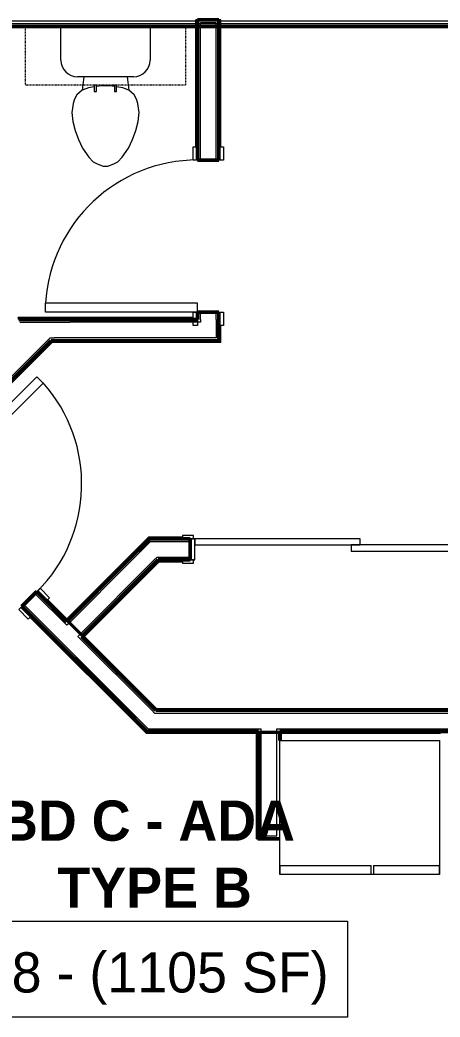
# Model space of a CAD drawing. Header units: inches. Extents: x -4218 to -1830, y 9756 to 12426.
# Drawn here: x -2334.6 to -2240.6, y 10189.8 to 10413 of the extents above; entities that cross this region are included whole.
import ezdxf

# ---------------------------------------------------------------- set-up
doc = ezdxf.new("R2010")
doc.units = ezdxf.units.IN
doc.header["$MEASUREMENT"] = 0
doc.linetypes.add('Dash', pattern=[0.25, 0.125, -0.125])
for name, color, linetype, lineweight in [('0-1', 7, 'Continuous', 5), ('0-2', 252, 'Continuous', 9), ('A-AREA-IDEN', 2, 'Continuous', 9), ('A-DOOR-1', 7, 'Continuous', 9), ('A-DOOR-2', 50, 'Continuous', 20), ('A-DOOR-FRAM-1', 50, 'Continuous', 20), ('A-WALL-1', 250, 'Continuous', 50), ('A-WALL-2', 10, 'Continuous', 13), ('A-WALL-3', 253, 'Continuous', 9), ('A-WALL-4', 254, 'Continuous', 9), ('A-WALL-5', 252, 'Continuous', 9), ('A-WALL-6', 7, 'Continuous', 9), ('I-WALL-1', 250, 'Continuous', 50), ('I-WALL-2', 254, 'Continuous', 9), ('I-WALL-3', 253, 'Continuous', 9), ('I-WALL-4', 252, 'Continuous', 9), ('I-WALL-5', 7, 'Continuous', 9), ('P-SANR-FIXT-1', 7, 'Continuous', 9), ('P-SANR-FIXT-2', 252, 'Continuous', 9), ('Q-CASE-3', 7, 'Continuous', 9), ('Q-CASE-6', 7, 'Dash', 9), ('Q-SPCQ-1', 7, 'Continuous', 9)]:
    doc.layers.add(name, color=color, linetype=linetype, lineweight=lineweight)
doc.styles.add('Century Gothic', font='ufonts.com_century-gothic.ttf', dxfattribs={"height": 9})
doc.styles.add('Century Gothic_B', font='GOTHICB.TTF', dxfattribs={"height": 9})

# ---------------------------------------------------------------- blocks, each defined once
blk = doc.blocks.new('Basic Wall _ INT - W4BØF - _5_8 GYP - 2X4 WOOD_BATT_ - 5_8 GYP_ - ___-2695166-BACKGROUND - 1ST FLOOR')
at = {"layer": 'A-WALL-3'}
for p, q in [((-2295.21, 10413.04), (-2295.27, 10413.04)), ((-2295.06, 10413.04), (-2295.21, 10413.04)), ((-2295.21, 10411.54), (-2295.21, 10413.04)), ((-2295, 10413.04), (-2295.06, 10413.04)), ((-2294.86, 10413.04), (-2294.88, 10413.04)), ((-2294.86, 10413.04), (-2294.86, 10411.54)), ((-2294.86, 10384.62), (-2294.86, 10381.62))]:
    blk.add_line(p, q, dxfattribs=at)
at = {"layer": 'A-WALL-5'}
for p, q in [((-2295.27, 10413.04), (-2295, 10413.04)), ((-2295.27, 10411.54), (-2295.27, 10413.04)), ((-2295.21, 10384.62), (-2295.21, 10411.54)), ((-2295, 10413.04), (-2294.98, 10413.04)), ((-2294.98, 10413.04), (-2294.98, 10411.54)), ((-2294.98, 10413.04), (-2294.9, 10413.04)), ((-2294.9, 10413.04), (-2294.86, 10413.04)), ((-2294.86, 10411.54), (-2294.86, 10384.62))]:
    blk.add_line(p, q, dxfattribs=at)
at = {"layer": 'A-WALL-6'}
for p, q in [((-2295.27, 10384.62), (-2295.27, 10411.54)), ((-2294.98, 10411.54), (-2294.98, 10384.62))]:
    blk.add_line(p, q, dxfattribs=at)
blk = doc.blocks.new('Basic Wall _ INT - W4BØF - _5_8 GYP - 2X4 WOOD_BATT_ - 5_8 GYP_ - ___-2695167-BACKGROUND - 1ST FLOOR')
at = {"layer": 'A-WALL-3'}
for p, q in [((-2290.08, 10413.04), (-2290.11, 10413.04)), ((-2290.11, 10413.04), (-2290.11, 10411.54)), ((-2289.91, 10413.04), (-2289.97, 10413.04)), ((-2289.76, 10413.04), (-2289.9, 10413.04)), ((-2289.69, 10413.04), (-2289.76, 10413.04)), ((-2289.76, 10411.54), (-2289.76, 10413.04)), ((-2290.11, 10384.62), (-2290.11, 10381.62)), ((-2290.11, 10341.24), (-2290.08, 10341.22)), ((-2289.97, 10341.1), (-2289.91, 10341.04)), ((-2289.9, 10341.04), (-2289.76, 10340.89)), ((-2289.76, 10340.89), (-2289.69, 10340.83))]:
    blk.add_line(p, q, dxfattribs=at)
at = {"layer": 'A-WALL-5'}
for p, q in [((-2290.11, 10413.04), (-2290.06, 10413.04)), ((-2290.11, 10411.54), (-2290.11, 10384.62)), ((-2290.06, 10413.04), (-2290.02, 10413.04)), ((-2290.02, 10413.04), (-2289.98, 10413.04)), ((-2289.98, 10411.54), (-2289.98, 10413.04)), ((-2289.98, 10413.04), (-2289.69, 10413.04)), ((-2289.76, 10384.62), (-2289.76, 10411.54)), ((-2289.69, 10411.54), (-2289.69, 10413.04)), ((-2290.11, 10344.62), (-2290.11, 10341.24)), ((-2289.76, 10340.89), (-2289.76, 10344.62))]:
    blk.add_line(p, q, dxfattribs=at)
at = {"layer": 'A-WALL-6'}
for p, q in [((-2289.98, 10384.62), (-2289.98, 10411.54)), ((-2289.69, 10384.62), (-2289.69, 10411.54)), ((-2289.98, 10341.12), (-2289.98, 10344.62)), ((-2289.69, 10340.83), (-2289.69, 10344.62))]:
    blk.add_line(p, q, dxfattribs=at)
at = {"layer": 'A-WALL-6', "flags": 128}
for points in [[(-2289.98, 10341.12), (-2289.98, 10341.12), (-2289.99, 10341.13), (-2290.01, 10341.14), (-2290.02, 10341.16), (-2290.04, 10341.18), (-2290.06, 10341.2)], [(-2289.69, 10340.83), (-2289.81, 10340.95), (-2289.9, 10341.04), (-2289.96, 10341.1), (-2289.98, 10341.12)]]:
    blk.add_lwpolyline(points, dxfattribs=at)
blk = doc.blocks.new('Basic Wall _ INT - W4BØF - _5_8 GYP - 2X4 WOOD_BATT_ - 5_8 GYP_ - ___-2695169-BACKGROUND - 1ST FLOOR')
at = {"layer": 'A-WALL-3'}
for p, q in [((-2306.35, 10253.4), (-2306.37, 10253.34)), ((-2306.29, 10253.54), (-2306.35, 10253.4)), ((-2306.26, 10253.61), (-2306.28, 10253.55)), ((-2306.2, 10253.75), (-2306.21, 10253.73)), ((-2281.68, 10253.4), (-2281.56, 10253.4)), ((-2281.56, 10253.4), (-2281.47, 10253.4)), ((-2281.47, 10253.4), (-2281.41, 10253.4)), ((-2276.51, 10253.75), (-2281.26, 10253.75)), ((-2281.25, 10253.4), (-2276.52, 10253.4)), ((-2276.37, 10253.4), (-2276.31, 10253.4)), ((-2276.31, 10253.4), (-2276.22, 10253.4)), ((-2276.22, 10253.4), (-2276.1, 10253.4))]:
    blk.add_line(p, q, dxfattribs=at)
at = {"layer": 'A-WALL-5'}
for p, q in [((-2306.35, 10253.4), (-2281.68, 10253.4)), ((-2281.26, 10253.75), (-2306.2, 10253.75)), ((-2281.68, 10253.34), (-2281.56, 10253.34)), ((-2281.56, 10253.34), (-2281.47, 10253.34)), ((-2281.47, 10253.34), (-2281.41, 10253.34)), ((-2281.26, 10253.62), (-2280.64, 10253.62)), ((-2281.25, 10253.34), (-2276.52, 10253.34)), ((-2280.62, 10253.62), (-2276.52, 10253.62)), ((-2240.51, 10253.75), (-2276.51, 10253.75)), ((-2276.37, 10253.34), (-2276.31, 10253.34)), ((-2276.31, 10253.34), (-2276.22, 10253.34)), ((-2276.22, 10253.34), (-2276.1, 10253.34)), ((-2276.1, 10253.4), (-2240.51, 10253.4))]:
    blk.add_line(p, q, dxfattribs=at)
at = {"layer": 'A-WALL-6'}
for p, q in [((-2306.37, 10253.34), (-2281.68, 10253.34)), ((-2306.25, 10253.62), (-2281.26, 10253.62)), ((-2276.52, 10253.62), (-2240.51, 10253.62)), ((-2276.1, 10253.34), (-2240.51, 10253.34))]:
    blk.add_line(p, q, dxfattribs=at)
at = {"layer": 'A-WALL-6', "flags": 128}
for points in [[(-2306.37, 10253.34), (-2306.32, 10253.46), (-2306.28, 10253.55), (-2306.26, 10253.6), (-2306.25, 10253.62)], [(-2306.25, 10253.62), (-2306.25, 10253.63), (-2306.25, 10253.64), (-2306.24, 10253.65), (-2306.24, 10253.67), (-2306.23, 10253.69), (-2306.22, 10253.71)]]:
    blk.add_lwpolyline(points, dxfattribs=at)
blk = doc.blocks.new('Basic Wall _ INT - W4BØF - _5_8 GYP - 2X4 WOOD_BATT_ - 5_8 GYP_ - ___-2695168-BACKGROUND - 1ST FLOOR')
at = {"layer": 'A-WALL-3'}
for p, q in [((-2304.22, 10258.52), (-2304.23, 10258.5)), ((-2304.15, 10258.7), (-2304.18, 10258.64)), ((-2304.09, 10258.85), (-2304.15, 10258.71)), ((-2304.06, 10258.91), (-2304.09, 10258.85))]:
    blk.add_line(p, q, dxfattribs=at)
at = {"layer": 'A-WALL-5'}
for p, q in [((-2138.37, 10258.5), (-2304.23, 10258.5)), ((-2304.09, 10258.85), (-2138.79, 10258.85))]:
    blk.add_line(p, q, dxfattribs=at)
at = {"layer": 'A-WALL-6'}
for p, q in [((-2138.37, 10258.62), (-2304.18, 10258.62)), ((-2304.06, 10258.91), (-2138.79, 10258.91))]:
    blk.add_line(p, q, dxfattribs=at)
at = {"layer": 'A-WALL-6', "flags": 128}
for points in [[(-2304.22, 10258.54), (-2304.21, 10258.56), (-2304.2, 10258.58), (-2304.19, 10258.6), (-2304.19, 10258.61), (-2304.18, 10258.62), (-2304.18, 10258.62)], [(-2304.18, 10258.62), (-2304.17, 10258.64), (-2304.15, 10258.7), (-2304.11, 10258.79), (-2304.06, 10258.91)]]:
    blk.add_lwpolyline(points, dxfattribs=at)
blk = doc.blocks.new('Toilet-Domestic-3D - Toilet-Domestic-3D-V47-BACKGROUND - 1ST FLOOR')
at = {"layer": 'P-SANR-FIXT-1'}
for p, q in [((-9.98, 11.75), (-9.98, 19.23)), ((9.98, 19.23), (9.98, 11.75)), ((6.25, 8.02), (-6.25, 8.02)), ((-4.86, 8.02), (-5.21, 5)), ((4.86, 8.02), (5.21, 5)), ((-5.21, 5), (-6.4, 4)), ((-3.84, 5.5), (-5.21, 5)), ((-2.5, 5.74), (-3.84, 5.5)), ((-1, 6), (-2.01, 5.82)), ((1, 6), (-1, 6)), ((2, 5.82), (1, 6)), ((3.84, 5.5), (2.49, 5.74)), ((5.21, 5), (3.84, 5.5)), ((6.4, 4), (5.21, 5)), ((-6.97, 3), (-7.24, 2)), ((-6.4, 4), (-6.97, 3)), ((6.97, 3), (6.4, 4)), ((7.24, 2), (6.97, 3)), ((-7.41, 1), (-7.5, 0)), ((-7.24, 2), (-7.41, 1)), ((7.41, 1), (7.24, 2)), ((7.5, 0), (7.41, 1)), ((-7.5, 0), (-7.33, -1.99)), ((-7.33, -1.99), (-6.79, -4)), ((6.79, -4), (7.33, -1.99)), ((7.33, -1.99), (7.5, 0)), ((-6.79, -4), (-6.06, -6)), ((6.06, -6), (6.79, -4)), ((-6.06, -6), (-5.13, -8)), ((5.13, -8), (6.06, -6)), ((-5.13, -8), (-3.74, -10)), ((3.74, -10), (5.13, -8)), ((-3.74, -10), (-2.74, -11)), ((-2.74, -11), (-1.87, -11.5)), ((1.87, -11.5), (2.74, -11)), ((2.74, -11), (3.74, -10)), ((-1.87, -11.5), (-0.5, -12)), ((-0.5, -12), (0.5, -12)), ((0.5, -12), (1.87, -11.5))]:
    blk.add_line(p, q, dxfattribs=at)
for centre, start, end in [((-6.25, 11.75), 180, 270), ((6.25, 11.75), 270, 360)]:
    blk.add_arc(centre, 3.73, start, end, dxfattribs=at)
at = {"layer": 'P-SANR-FIXT-2'}
for p, q in [((-9.98, 19.48), (9.98, 19.48)), ((-9.98, 19.23), (-9.98, 19.48)), ((9.98, 19.48), (9.98, 19.23))]:
    blk.add_line(p, q, dxfattribs=at)
blk = doc.blocks.new('Basic Wall _ INT - W4BØF - _5_8 GYP - 2X4 WOOD_BATT_ - 5_8 GYP_ - ___-2695175-BACKGROUND - 1ST FLOOR')
at = {"layer": 'A-WALL-3'}
for p, q in [((-2303.67, 10292.15), (-2303.66, 10292.13)), ((-2303.61, 10292.01), (-2303.58, 10291.95)), ((-2303.58, 10291.94), (-2303.52, 10291.8)), ((-2303.52, 10291.8), (-2303.5, 10291.74)), ((-2296.52, 10292.15), (-2298.27, 10292.15))]:
    blk.add_line(p, q, dxfattribs=at)
at = {"layer": 'A-WALL-5'}
for p, q in [((-2298.27, 10292.15), (-2303.67, 10292.15)), ((-2303.52, 10291.8), (-2298.27, 10291.8))]:
    blk.add_line(p, q, dxfattribs=at)
at = {"layer": 'A-WALL-6'}
for p, q in [((-2303.61, 10292.02), (-2298.27, 10292.02)), ((-2303.5, 10291.74), (-2298.27, 10291.74))]:
    blk.add_line(p, q, dxfattribs=at)
at = {"layer": 'A-WALL-6', "flags": 128}
for points in [[(-2303.61, 10292.02), (-2303.62, 10292.03), (-2303.62, 10292.04), (-2303.62, 10292.05), (-2303.63, 10292.07), (-2303.64, 10292.09), (-2303.65, 10292.11)], [(-2303.5, 10291.74), (-2303.54, 10291.86), (-2303.58, 10291.95), (-2303.61, 10292), (-2303.61, 10292.02)]]:
    blk.add_lwpolyline(points, dxfattribs=at)
blk = doc.blocks.new('Basic Wall _ INT - W4BØF - _5_8 GYP - 2X4 WOOD_BATT_ - 5_8 GYP_ - ___-2695174-BACKGROUND - 1ST FLOOR')
at = {"layer": 'A-WALL-3'}
for p, q in [((-2305.81, 10297.31), (-2305.78, 10297.25)), ((-2305.78, 10297.25), (-2305.72, 10297.11)), ((-2305.72, 10297.1), (-2305.69, 10297.04)), ((-2305.64, 10296.92), (-2305.63, 10296.9))]:
    blk.add_line(p, q, dxfattribs=at)
at = {"layer": 'A-WALL-5'}
for p, q in [((-2305.78, 10297.25), (-2298.27, 10297.25)), ((-2298.27, 10296.9), (-2305.63, 10296.9))]:
    blk.add_line(p, q, dxfattribs=at)
at = {"layer": 'A-WALL-6'}
for p, q in [((-2305.81, 10297.31), (-2298.27, 10297.31)), ((-2298.27, 10297.02), (-2305.69, 10297.02))]:
    blk.add_line(p, q, dxfattribs=at)
at = {"layer": 'A-WALL-6', "flags": 128}
for points in [[(-2305.69, 10297.02), (-2305.69, 10297.04), (-2305.72, 10297.1), (-2305.76, 10297.19), (-2305.81, 10297.31)], [(-2305.65, 10296.94), (-2305.66, 10296.96), (-2305.67, 10296.98), (-2305.68, 10297), (-2305.68, 10297.01), (-2305.68, 10297.02), (-2305.69, 10297.02)]]:
    blk.add_lwpolyline(points, dxfattribs=at)
blk = doc.blocks.new('Basic Wall _ INT - W8BØF - _5_8 GYP - 2X8 WOOD_BATT_ - 5_8 GYP_ - ___-2704775-BACKGROUND - 1ST FLOOR')
at = {"layer": 'I-WALL-2'}
for p, q in [((-2357.29, 10311.55), (-2357.27, 10311.53)), ((-2357.14, 10311.41), (-2357.08, 10311.35)), ((-2357.04, 10311.3), (-2356.99, 10311.26))]:
    blk.add_line(p, q, dxfattribs=at)
at = {"layer": 'I-WALL-3'}
for p, q in [((-2327.58, 10341.22), (-2327.59, 10341.24)), ((-2327.51, 10341.04), (-2327.54, 10341.1)), ((-2327.45, 10340.89), (-2327.51, 10341.04)), ((-2327.42, 10340.83), (-2327.45, 10340.89)), ((-2357.2, 10311.46), (-2357.24, 10311.51)), ((-2356.99, 10311.26), (-2357.2, 10311.46)), ((-2356.83, 10311.51), (-2356.89, 10311.45)), ((-2356.74, 10311.6), (-2356.82, 10311.52))]:
    blk.add_line(p, q, dxfattribs=at)
at = {"layer": 'I-WALL-4'}
for p, q in [((-2357.29, 10311.55), (-2327.59, 10341.24)), ((-2327.45, 10340.89), (-2356.74, 10311.6)), ((-2357.25, 10311.52), (-2357.29, 10311.55)), ((-2357.24, 10311.51), (-2357.25, 10311.52)), ((-2356.78, 10311.47), (-2356.85, 10311.41)), ((-2356.7, 10311.55), (-2356.78, 10311.47))]:
    blk.add_line(p, q, dxfattribs=at)
at = {"layer": 'I-WALL-5'}
for p, q in [((-2357.2, 10311.46), (-2327.54, 10341.12)), ((-2327.42, 10340.83), (-2356.7, 10311.55)), ((-2327.59, 10341.24), (-2327.58, 10341.2))]:
    blk.add_line(p, q, dxfattribs=at)
at = {"layer": 'I-WALL-5', "flags": 128}
for points in [[(-2327.58, 10341.2), (-2327.57, 10341.18), (-2327.56, 10341.16), (-2327.55, 10341.14), (-2327.55, 10341.13), (-2327.54, 10341.12), (-2327.54, 10341.12)], [(-2327.54, 10341.12), (-2327.53, 10341.1), (-2327.51, 10341.04), (-2327.47, 10340.95), (-2327.42, 10340.83)]]:
    blk.add_lwpolyline(points, dxfattribs=at)
blk = doc.blocks.new('Basic Wall _ INT - W4BØF - _5_8 GYP - 2X4 WOOD_BATT_ - 5_8 GYP_ - ___-2695178-BACKGROUND - 1ST FLOOR')
at = {"layer": 'A-WALL-3'}
for p, q in [((-2335.04, 10346.41), (-2335.01, 10346.34)), ((-2335.01, 10346.34), (-2334.95, 10346.2)), ((-2334.95, 10346.19), (-2334.92, 10346.13)), ((-2334.87, 10346.02), (-2334.86, 10345.99))]:
    blk.add_line(p, q, dxfattribs=at)
at = {"layer": 'A-WALL-5'}
for p, q in [((-2295.86, 10346.34), (-2335.01, 10346.34)), ((-2334.86, 10345.99), (-2295.86, 10345.99))]:
    blk.add_line(p, q, dxfattribs=at)
at = {"layer": 'A-WALL-6'}
for p, q in [((-2295.86, 10346.41), (-2335.04, 10346.41)), ((-2295.86, 10346.12), (-2334.92, 10346.12)), ((-2334.86, 10345.99), (-2334.88, 10346.04))]:
    blk.add_line(p, q, dxfattribs=at)
at = {"layer": 'A-WALL-6', "flags": 128}
for points in [[(-2334.92, 10346.12), (-2334.92, 10346.14), (-2334.95, 10346.2), (-2334.99, 10346.29), (-2335.04, 10346.41)], [(-2334.88, 10346.04), (-2334.89, 10346.06), (-2334.9, 10346.08), (-2334.91, 10346.09), (-2334.91, 10346.11), (-2334.92, 10346.11), (-2334.92, 10346.12)]]:
    blk.add_lwpolyline(points, dxfattribs=at)
blk = doc.blocks.new('Basic Wall _ INT - W4BØF - _5_8 GYP - 2X4 WOOD_BATT_ - 5_8 GYP_ - ___-2695179-BACKGROUND - 1ST FLOOR')
at = {"layer": 'A-WALL-3'}
for p, q in [((-2327.59, 10341.24), (-2327.58, 10341.22)), ((-2327.54, 10341.1), (-2327.51, 10341.04)), ((-2327.51, 10341.04), (-2327.45, 10340.89)), ((-2327.45, 10340.89), (-2327.42, 10340.83)), ((-2290.08, 10341.22), (-2290.11, 10341.24)), ((-2289.91, 10341.04), (-2289.97, 10341.1)), ((-2289.76, 10340.89), (-2289.9, 10341.04)), ((-2289.69, 10340.83), (-2289.76, 10340.89))]:
    blk.add_line(p, q, dxfattribs=at)
at = {"layer": 'A-WALL-5'}
for p, q in [((-2327.59, 10341.24), (-2290.11, 10341.24)), ((-2289.76, 10340.89), (-2327.45, 10340.89))]:
    blk.add_line(p, q, dxfattribs=at)
at = {"layer": 'A-WALL-6'}
for p, q in [((-2327.58, 10341.2), (-2327.59, 10341.24)), ((-2327.54, 10341.12), (-2289.98, 10341.12)), ((-2289.69, 10340.83), (-2327.42, 10340.83))]:
    blk.add_line(p, q, dxfattribs=at)
at = {"layer": 'A-WALL-6', "flags": 128}
for points in [[(-2327.54, 10341.12), (-2327.54, 10341.12), (-2327.55, 10341.13), (-2327.55, 10341.14), (-2327.56, 10341.16), (-2327.57, 10341.18), (-2327.58, 10341.2)], [(-2327.42, 10340.83), (-2327.47, 10340.95), (-2327.51, 10341.04), (-2327.53, 10341.1), (-2327.54, 10341.12)], [(-2290.06, 10341.2), (-2290.04, 10341.18), (-2290.02, 10341.16), (-2290.01, 10341.14), (-2289.99, 10341.13), (-2289.98, 10341.12), (-2289.98, 10341.12)], [(-2289.98, 10341.12), (-2289.96, 10341.1), (-2289.9, 10341.04), (-2289.81, 10340.95), (-2289.69, 10340.83)]]:
    blk.add_lwpolyline(points, dxfattribs=at)
blk = doc.blocks.new('Basic Wall _ INT - W4BØF - _5_8 GYP - 2X4 WOOD_BATT_ - 5_8 GYP_ - ___-2695181-BACKGROUND - 1ST FLOOR')
at = {"layer": 'A-WALL-3'}
for p, q in [((-2303.66, 10292.13), (-2303.67, 10292.15)), ((-2303.58, 10291.95), (-2303.61, 10292.01)), ((-2303.52, 10291.8), (-2303.58, 10291.94)), ((-2303.5, 10291.74), (-2303.52, 10291.8)), ((-2320.69, 10274.95), (-2320.73, 10275)), ((-2320.48, 10274.75), (-2320.69, 10274.95)), ((-2320.29, 10275.03), (-2320.23, 10275.09))]:
    blk.add_line(p, q, dxfattribs=at)
at = {"layer": 'A-WALL-4'}
for p, q in [((-2320.77, 10275.04), (-2320.76, 10275.02)), ((-2320.71, 10274.97), (-2320.7, 10274.97)), ((-2320.63, 10274.9), (-2320.57, 10274.84)), ((-2320.53, 10274.79), (-2320.48, 10274.75))]:
    blk.add_line(p, q, dxfattribs=at)
at = {"layer": 'A-WALL-5'}
for p, q in [((-2303.67, 10292.15), (-2320.77, 10275.04)), ((-2320.23, 10275.09), (-2303.52, 10291.8)), ((-2320.74, 10275.01), (-2320.77, 10275.04)), ((-2320.73, 10275), (-2320.74, 10275.01)), ((-2320.48, 10274.84), (-2320.42, 10274.9)), ((-2320.24, 10274.99), (-2320.19, 10275.04))]:
    blk.add_line(p, q, dxfattribs=at)
at = {"layer": 'A-WALL-6'}
for p, q in [((-2320.69, 10274.95), (-2303.61, 10292.02)), ((-2320.19, 10275.04), (-2303.5, 10291.74)), ((-2320.44, 10274.79), (-2320.38, 10274.85))]:
    blk.add_line(p, q, dxfattribs=at)
at = {"layer": 'A-WALL-6', "flags": 128}
for points in [[(-2303.65, 10292.11), (-2303.64, 10292.09), (-2303.63, 10292.07), (-2303.62, 10292.05), (-2303.62, 10292.04), (-2303.62, 10292.03), (-2303.61, 10292.02)], [(-2303.61, 10292.02), (-2303.61, 10292), (-2303.58, 10291.95), (-2303.54, 10291.86), (-2303.5, 10291.74)]]:
    blk.add_lwpolyline(points, dxfattribs=at)
blk = doc.blocks.new('Basic Wall _ INT - W4BØF - _5_8 GYP - 2X4 WOOD_BATT_ - 5_8 GYP_ - ___-2695180-BACKGROUND - 1ST FLOOR')
at = {"layer": 'A-WALL-3'}
for p, q in [((-2305.78, 10297.25), (-2305.81, 10297.31)), ((-2305.72, 10297.11), (-2305.78, 10297.25)), ((-2305.69, 10297.04), (-2305.72, 10297.1)), ((-2305.63, 10296.9), (-2305.64, 10296.92)), ((-2324.22, 10278.49), (-2324.43, 10278.69)), ((-2324.22, 10278.81), (-2324.17, 10278.86)), ((-2324.18, 10278.45), (-2324.22, 10278.49)), ((-2324.15, 10278.88), (-2324.1, 10278.93))]:
    blk.add_line(p, q, dxfattribs=at)
at = {"layer": 'A-WALL-4'}
for p, q in [((-2324.43, 10278.69), (-2324.38, 10278.65)), ((-2324.34, 10278.61), (-2324.28, 10278.55)), ((-2324.15, 10278.42), (-2324.13, 10278.4))]:
    blk.add_line(p, q, dxfattribs=at)
at = {"layer": 'A-WALL-5'}
for p, q in [((-2324.09, 10278.94), (-2305.78, 10297.25)), ((-2305.63, 10296.9), (-2324.13, 10278.4)), ((-2324.27, 10278.85), (-2324.22, 10278.9)), ((-2324.19, 10278.93), (-2324.13, 10278.98)), ((-2324.16, 10278.43), (-2324.18, 10278.45)), ((-2324.13, 10278.4), (-2324.16, 10278.43))]:
    blk.add_line(p, q, dxfattribs=at)
at = {"layer": 'A-WALL-6'}
for p, q in [((-2324.13, 10278.98), (-2305.81, 10297.31)), ((-2305.69, 10297.02), (-2324.22, 10278.49))]:
    blk.add_line(p, q, dxfattribs=at)
at = {"layer": 'A-WALL-6', "flags": 128}
for points in [[(-2305.81, 10297.31), (-2305.76, 10297.19), (-2305.72, 10297.1), (-2305.69, 10297.04), (-2305.69, 10297.02)], [(-2305.69, 10297.02), (-2305.68, 10297.02), (-2305.68, 10297.01), (-2305.68, 10297), (-2305.67, 10296.98), (-2305.66, 10296.96), (-2305.65, 10296.94)]]:
    blk.add_lwpolyline(points, dxfattribs=at)
blk = doc.blocks.new('SWING - SINGLE - FLUSH - 2-10 x 6-8 - PRIVACY-3199405-BACKGROUND - 1ST FLOOR')
at = {"layer": 'A-DOOR-1'}
blk.add_arc((17, -2.38), 34.07, 180, 266.6343, dxfattribs=at)
at = {"layer": 'A-DOOR-2'}
for p, q in [((15, -2.38), (15, -36.38)), ((17, -2.38), (15, -2.38)), ((17, -2.38), (17, -36.38)), ((17, -36.38), (15, -36.38))]:
    blk.add_line(p, q, dxfattribs=at)
at = {"layer": 'A-DOOR-FRAM-1'}
for p, q in [((-20, 2.37), (-20, 3.37)), ((-20, 3.37), (-17, 3.37)), ((-17, 2.37), (-20, 2.37)), ((-17, 3.37), (-17, 2.37)), ((17, 2.37), (17, 3.37)), ((17, 3.37), (20, 3.37)), ((20, 2.37), (17, 2.37)), ((20, 3.37), (20, 2.37)), ((-20, -2.38), (-17, -2.38)), ((-20, -3.38), (-20, -2.38)), ((-17, -3.38), (-20, -3.38)), ((-17, -2.38), (-17, -3.38)), ((17, -2.38), (20, -2.38)), ((17, -3.38), (17, -2.38)), ((20, -3.38), (17, -3.38)), ((20, -2.38), (20, -3.38))]:
    blk.add_line(p, q, dxfattribs=at)
blk = doc.blocks.new('SLIDING - FLUSH - 6-0 x 6-8-3203587-BACKGROUND - 1ST FLOOR')
at = {"layer": 'A-DOOR-1'}
for p, q in [((-36.25, 3), (-38.75, 3)), ((-38.75, 3), (-38.75, 2.25)), ((-38.75, 2.25), (-36.25, 2.25)), ((-36.25, 2.25), (-36.25, 3)), ((36.25, 3), (36.25, 2.25)), ((38.75, 3), (36.25, 3)), ((36.25, 2.25), (38.75, 2.25)), ((38.75, 2.25), (38.75, 3)), ((-36.25, -2.5), (-38.75, -2.5)), ((-38.75, -2.5), (-38.75, -3.25)), ((-38.75, -3.25), (-36.25, -3.25)), ((-36.25, -3.25), (-36.25, -2.5)), ((38.75, -2.5), (36.25, -2.5)), ((36.25, -2.5), (36.25, -3.25)), ((36.25, -3.25), (38.75, -3.25)), ((38.75, -3.25), (38.75, -2.5))]:
    blk.add_line(p, q, dxfattribs=at)
at = {"layer": 'A-DOOR-2'}
for p, q in [((1, 2.25), (-36, 2.25)), ((-36, 2.25), (-36, 0.875)), ((1, 0.875), (1, 2.25)), ((-36, 0.875), (1, 0.875)), ((36, 0.875), (-1, 0.875)), ((-1, 0.875), (-1, -0.5)), ((36, -0.5), (36, 0.875)), ((-1, -0.5), (36, -0.5))]:
    blk.add_line(p, q, dxfattribs=at)
at = {"layer": 'A-DOOR-FRAM-1'}
for p, q in [((-36, 2.25), (-37, 2.25)), ((-37, 2.25), (-37, -2.5)), ((-36, -2.5), (-36, 2.25)), ((37, 2.25), (36, 2.25)), ((36, 2.25), (36, -2.5)), ((37, -2.5), (37, 2.25)), ((-37, -2.5), (-36, -2.5)), ((36, -2.5), (37, -2.5))]:
    blk.add_line(p, q, dxfattribs=at)
blk = doc.blocks.new('Basic Wall _ INT - W4BØF - _5_8 GYP - 2X4 WOOD_BATT_ - 5_8 GYP_ - ___-2695183-BACKGROUND - 1ST FLOOR')
at = {"layer": 'A-WALL-3'}
for p, q in [((-2390.13, 10344.43), (-2390.17, 10344.43)), ((-2389.88, 10344.43), (-2389.97, 10344.43)), ((-2389.67, 10344.43), (-2389.87, 10344.43)), ((-2389.58, 10344.43), (-2389.67, 10344.43)), ((-2363.26, 10318.02), (-2363.34, 10318.1)), ((-2363.3, 10317.56), (-2357.29, 10311.55)), ((-2363.19, 10317.95), (-2363.25, 10318.02)), ((-2362.61, 10317.37), (-2363.04, 10317.81)), ((-2357.48, 10312.24), (-2362.6, 10317.36)), ((-2357.04, 10311.8), (-2357.48, 10312.24)), ((-2356.99, 10311.26), (-2354.87, 10309.13)), ((-2356.83, 10311.59), (-2356.89, 10311.66)), ((-2356.74, 10311.51), (-2356.83, 10311.59)), ((-2330.83, 10285.09), (-2328.7, 10282.97)), ((-2324.09, 10278.86), (-2324.16, 10278.93)), ((-2324.13, 10278.4), (-2320.77, 10275.04)), ((-2324.03, 10278.79), (-2324.09, 10278.86)), ((-2323.45, 10278.21), (-2323.89, 10278.65)), ((-2321.01, 10275.77), (-2323.44, 10278.21)), ((-2320.53, 10275.29), (-2320.97, 10275.73)), ((-2320.32, 10275.08), (-2320.38, 10275.15)), ((-2320.23, 10275), (-2320.32, 10275.08)), ((-2304.23, 10258.5), (-2304.22, 10258.52)), ((-2304.18, 10258.64), (-2304.15, 10258.7)), ((-2304.15, 10258.71), (-2304.09, 10258.85)), ((-2304.09, 10258.85), (-2304.06, 10258.91))]:
    blk.add_line(p, q, dxfattribs=at)
at = {"layer": 'A-WALL-5'}
for p, q in [((-2390.17, 10344.43), (-2363.3, 10317.56)), ((-2363.34, 10318.1), (-2389.67, 10344.43)), ((-2363.21, 10318.06), (-2363.29, 10318.15)), ((-2363.15, 10318), (-2363.21, 10318.06)), ((-2357.65, 10312.1), (-2363.21, 10317.65)), ((-2362.6, 10317.45), (-2363, 10317.85)), ((-2357.43, 10312.29), (-2362.56, 10317.41)), ((-2357.2, 10311.64), (-2357.64, 10312.08)), ((-2356.99, 10311.84), (-2357.43, 10312.28)), ((-2357.29, 10311.55), (-2356.99, 10311.26)), ((-2356.78, 10311.64), (-2356.85, 10311.7)), ((-2356.7, 10311.55), (-2356.78, 10311.64)), ((-2328.7, 10282.97), (-2324.16, 10278.43)), ((-2324.18, 10278.94), (-2328.46, 10283.22)), ((-2324.08, 10278.93), (-2324.13, 10278.98)), ((-2323.98, 10278.84), (-2324.05, 10278.9)), ((-2323.61, 10278.05), (-2324.05, 10278.49)), ((-2323.41, 10278.26), (-2323.84, 10278.69)), ((-2321.14, 10275.59), (-2323.6, 10278.05)), ((-2320.48, 10275.33), (-2323.4, 10278.25)), ((-2320.7, 10275.14), (-2321.13, 10275.57)), ((-2320.77, 10275.04), (-2304.23, 10258.5)), ((-2320.27, 10275.13), (-2320.34, 10275.19)), ((-2320.19, 10275.04), (-2320.27, 10275.12)), ((-2304.09, 10258.85), (-2320.23, 10275))]:
    blk.add_line(p, q, dxfattribs=at)
at = {"layer": 'A-WALL-6'}
for p, q in [((-2363.21, 10317.65), (-2389.99, 10344.43)), ((-2363.3, 10318.15), (-2389.58, 10344.43)), ((-2356.9, 10311.34), (-2357.2, 10311.64)), ((-2324.05, 10278.49), (-2328.62, 10283.06)), ((-2324.13, 10278.98), (-2328.41, 10283.26)), ((-2304.18, 10258.62), (-2320.69, 10275.13)), ((-2304.06, 10258.91), (-2320.19, 10275.04))]:
    blk.add_line(p, q, dxfattribs=at)
at = {"layer": 'A-WALL-6', "flags": 128}
for points in [[(-2390.11, 10344.43), (-2390.08, 10344.43), (-2390.05, 10344.43), (-2390.02, 10344.43), (-2390, 10344.43), (-2389.99, 10344.43), (-2389.99, 10344.43)], [(-2389.99, 10344.43), (-2389.96, 10344.43), (-2389.88, 10344.43), (-2389.75, 10344.43), (-2389.58, 10344.43)], [(-2304.18, 10258.62), (-2304.18, 10258.62), (-2304.19, 10258.61), (-2304.19, 10258.6), (-2304.2, 10258.58), (-2304.21, 10258.56), (-2304.22, 10258.54)], [(-2304.06, 10258.91), (-2304.11, 10258.79), (-2304.15, 10258.7), (-2304.17, 10258.64), (-2304.18, 10258.62)]]:
    blk.add_lwpolyline(points, dxfattribs=at)
blk = doc.blocks.new('Basic Wall _ INT - W4BØF - _5_8 GYP - 2X4 WOOD_BATT_ - 5_8 GYP_ - ___-2695182-BACKGROUND - 1ST FLOOR')
at = {"layer": 'A-WALL-3'}
for p, q in [((-2397.38, 10344.43), (-2397.47, 10344.43)), ((-2397.17, 10344.43), (-2397.38, 10344.43)), ((-2397.08, 10344.43), (-2397.17, 10344.43)), ((-2396.88, 10344.43), (-2396.92, 10344.43)), ((-2360.35, 10307.9), (-2358.23, 10305.78)), ((-2334.18, 10281.73), (-2332.06, 10279.61)), ((-2306.37, 10253.34), (-2306.35, 10253.4)), ((-2306.35, 10253.4), (-2306.29, 10253.54)), ((-2306.28, 10253.55), (-2306.26, 10253.61)), ((-2306.21, 10253.73), (-2306.2, 10253.75))]:
    blk.add_line(p, q, dxfattribs=at)
at = {"layer": 'A-WALL-5'}
for p, q in [((-2360.6, 10307.65), (-2397.38, 10344.43)), ((-2396.88, 10344.43), (-2360.35, 10307.9)), ((-2306.35, 10253.4), (-2332.31, 10279.36)), ((-2332.06, 10279.61), (-2306.2, 10253.75))]:
    blk.add_line(p, q, dxfattribs=at)
at = {"layer": 'A-WALL-6'}
for p, q in [((-2360.64, 10307.6), (-2397.47, 10344.43)), ((-2397.06, 10344.43), (-2360.44, 10307.81)), ((-2306.37, 10253.34), (-2332.36, 10279.32)), ((-2332.15, 10279.52), (-2306.25, 10253.62))]:
    blk.add_line(p, q, dxfattribs=at)
at = {"layer": 'A-WALL-6', "flags": 128}
for points in [[(-2397.47, 10344.43), (-2397.3, 10344.43), (-2397.17, 10344.43), (-2397.09, 10344.43), (-2397.06, 10344.43)], [(-2397.06, 10344.43), (-2397.06, 10344.43), (-2397.04, 10344.43), (-2397.03, 10344.43), (-2397, 10344.43), (-2396.97, 10344.43), (-2396.94, 10344.43)], [(-2306.25, 10253.62), (-2306.26, 10253.6), (-2306.28, 10253.55), (-2306.32, 10253.46), (-2306.37, 10253.34)], [(-2306.22, 10253.71), (-2306.23, 10253.69), (-2306.24, 10253.67), (-2306.24, 10253.65), (-2306.25, 10253.64), (-2306.25, 10253.63), (-2306.25, 10253.62)]]:
    blk.add_lwpolyline(points, dxfattribs=at)
blk = doc.blocks.new('Basic Wall _ INT - W4BØF - _5_8 GYP - 2X4 WOOD_BATT_ - 5_8 GYP_ - ___-2695184-BACKGROUND - 1ST FLOOR')
at = {"layer": 'A-WALL-3'}
for p, q in [((-2276.45, 10253.75), (-2276.39, 10253.75)), ((-2276.39, 10253.75), (-2276.1, 10253.75)), ((-2276.16, 10253.55), (-2276.16, 10253.6)), ((-2276.16, 10253.46), (-2276.16, 10253.53)), ((-2276.16, 10253.34), (-2276.16, 10253.44))]:
    blk.add_line(p, q, dxfattribs=at)
at = {"layer": 'A-WALL-4'}
for p, q in [((-2276.49, 10253.75), (-2276.51, 10253.75)), ((-2276.31, 10253.75), (-2276.37, 10253.75)), ((-2276.16, 10253.75), (-2276.31, 10253.75)), ((-2276.1, 10253.75), (-2276.16, 10253.75))]:
    blk.add_line(p, q, dxfattribs=at)
at = {"layer": 'A-WALL-5'}
for p, q in [((-2276.51, 10253.75), (-2276.47, 10253.75)), ((-2276.51, 10253.75), (-2276.51, 10251.75)), ((-2276.47, 10253.75), (-2276.45, 10253.75)), ((-2276.16, 10251.75), (-2276.16, 10253.34)), ((-2276.1, 10253.55), (-2276.1, 10253.6)), ((-2276.1, 10253.46), (-2276.1, 10253.53)), ((-2276.1, 10253.34), (-2276.1, 10253.44))]:
    blk.add_line(p, q, dxfattribs=at)
at = {"layer": 'A-WALL-6'}
for p, q in [((-2276.39, 10251.75), (-2276.39, 10253.75)), ((-2276.1, 10251.75), (-2276.1, 10253.34))]:
    blk.add_line(p, q, dxfattribs=at)
blk = doc.blocks.new('Basic Wall _ INT - W4BØF - _5_8 GYP - 2X4 WOOD_BATT_ - 5_8 GYP_ - ___-2695185-BACKGROUND - 1ST FLOOR')
at = {"layer": 'A-WALL-3'}
for p, q in [((-2281.68, 10253.75), (-2281.39, 10253.75)), ((-2281.61, 10253.55), (-2281.61, 10253.6)), ((-2281.61, 10253.46), (-2281.61, 10253.54)), ((-2281.61, 10253.34), (-2281.61, 10253.44)), ((-2281.39, 10253.75), (-2281.33, 10253.75))]:
    blk.add_line(p, q, dxfattribs=at)
at = {"layer": 'A-WALL-4'}
for p, q in [((-2281.61, 10253.75), (-2281.68, 10253.75)), ((-2281.47, 10253.75), (-2281.61, 10253.75)), ((-2281.4, 10253.75), (-2281.46, 10253.75)), ((-2281.26, 10253.75), (-2281.29, 10253.75))]:
    blk.add_line(p, q, dxfattribs=at)
at = {"layer": 'A-WALL-5'}
for p, q in [((-2281.68, 10253.55), (-2281.68, 10253.6)), ((-2281.68, 10253.46), (-2281.68, 10253.54)), ((-2281.68, 10253.34), (-2281.68, 10253.44)), ((-2281.61, 10229.75), (-2281.61, 10253.34)), ((-2281.33, 10253.75), (-2281.31, 10253.75)), ((-2281.31, 10253.75), (-2281.26, 10253.75)), ((-2281.26, 10253.75), (-2281.26, 10229.75)), ((-2281.68, 10229.75), (-2281.61, 10229.75)), ((-2281.61, 10229.75), (-2281.47, 10229.75)), ((-2281.46, 10229.75), (-2281.4, 10229.75)), ((-2281.29, 10229.75), (-2281.26, 10229.75))]:
    blk.add_line(p, q, dxfattribs=at)
at = {"layer": 'A-WALL-6'}
for p, q in [((-2281.68, 10229.75), (-2281.68, 10253.34)), ((-2281.39, 10253.75), (-2281.39, 10229.75)), ((-2281.39, 10229.75), (-2281.68, 10229.75)), ((-2281.31, 10229.75), (-2281.39, 10229.75)), ((-2281.26, 10229.75), (-2281.31, 10229.75))]:
    blk.add_line(p, q, dxfattribs=at)
blk = doc.blocks.new('Refrigerator_-_Side-by-Side_6047 - 36_ X 30_-1372843-BACKGROUND - 1ST FLOOR')
at = {"layer": 'Q-SPCQ-1'}
for p, q in [((-17.88, 15.58), (17.87, 15.58)), ((-17.88, -14.42), (-17.88, 15.58)), ((-17.88, 15.58), (-3.13, 15.58)), ((-17.88, 15.58), (-17.88, 13.58)), ((-3.13, 13.58), (-17.88, 13.58)), ((-3.13, 13.58), (-3.13, 15.58)), ((-2.63, 15.58), (17.87, 15.58)), ((-2.63, 15.58), (-2.63, 13.58)), ((17.87, 13.58), (-2.63, 13.58)), ((17.87, 15.58), (17.87, -14.42)), ((17.87, 13.58), (17.87, 15.58)), ((17.87, -14.42), (-17.88, -14.42))]:
    blk.add_line(p, q, dxfattribs=at)
blk = doc.blocks.new('300 Series Wall Hung Cabinet_326 - 36_-2909952-BACKGROUND - 1ST FLOOR')
at = {"layer": 'Q-CASE-3'}
for p, q in [((-2.5, -13.19), (-2.01, -13.19)), ((-2.5, -13.19), (-2.5, -14.69)), ((-2.01, -14.69), (-2.01, -13.19)), ((2, -13.19), (2.49, -13.19)), ((2, -13.19), (2, -14.69)), ((2.49, -14.69), (2.49, -13.19)), ((-2.5, -14.69), (-2.01, -14.69)), ((2, -14.69), (2.49, -14.69))]:
    blk.add_line(p, q, dxfattribs=at)
at = {"layer": 'Q-CASE-6'}
for p, q in [((18, -0.19), (-18, -0.19)), ((-18, -0.19), (-18, -13.19)), ((18, -13.19), (18, -0.19)), ((-18, -13.19), (18, -13.19))]:
    blk.add_line(p, q, dxfattribs=at)
blk = doc.blocks.new('CTR - 1st Phase - Unit Layouts_rvt-1-BACKGROUND - 1ST FLOOR')
at = {"layer": 'A-WALL-1'}
for p, q in [((-2294.86, 10413.04), (-2294.86, 10381.62)), ((-2294.23, 10413.04), (-2294.86, 10413.04)), ((-2290.73, 10413.04), (-2294.23, 10413.04)), ((-2290.11, 10413.04), (-2290.73, 10413.04)), ((-2290.11, 10381.62), (-2290.11, 10413.04)), ((-2294.86, 10381.62), (-2290.11, 10381.62)), ((-2294.86, 10347.62), (-2294.86, 10345.99)), ((-2290.11, 10347.62), (-2294.86, 10347.62)), ((-2290.11, 10345.99), (-2290.11, 10347.62)), ((-2294.86, 10345.99), (-2322.84, 10345.99)), ((-2290.11, 10341.87), (-2290.11, 10345.99)), ((-2290.11, 10341.24), (-2290.11, 10341.87)), ((-2327.59, 10341.24), (-2290.11, 10341.24)), ((-2306.26, 10296.27), (-2310.38, 10292.15)), ((-2305.63, 10296.9), (-2306.26, 10296.27)), ((-2296.52, 10296.9), (-2305.63, 10296.9)), ((-2296.52, 10292.15), (-2296.52, 10296.9)), ((-2310.38, 10292.15), (-2324.13, 10278.4)), ((-2320.77, 10275.04), (-2303.67, 10292.15)), ((-2303.67, 10292.15), (-2296.52, 10292.15)), ((-2330.83, 10285.09), (-2334.18, 10281.73)), ((-2324.13, 10278.4), (-2330.83, 10285.09)), ((-2334.18, 10281.73), (-2310.95, 10258.5)), ((-2304.23, 10258.5), (-2320.77, 10275.04)), ((-2310.95, 10258.5), (-2306.83, 10254.37)), ((-2138.37, 10258.5), (-2304.23, 10258.5)), ((-2306.83, 10254.37), (-2306.2, 10253.75)), ((-2306.2, 10253.75), (-2281.26, 10253.75)), ((-2281.26, 10253.75), (-2281.26, 10229.75)), ((-2276.51, 10253.75), (-2204.33, 10253.75)), ((-2276.51, 10251.75), (-2276.51, 10253.75)), ((-2281.26, 10229.75), (-2280.64, 10229.75)), ((-2280.64, 10229.75), (-2277.14, 10229.75)), ((-2277.14, 10229.75), (-2276.51, 10229.75))]:
    blk.add_line(p, q, dxfattribs=at)
at = {"layer": 'A-WALL-2'}
for p, q in [((-2294.23, 10381.62), (-2294.23, 10412.41)), ((-2290.73, 10412.41), (-2294.23, 10412.41)), ((-2290.73, 10381.62), (-2290.73, 10412.41)), ((-2294.23, 10345.99), (-2294.23, 10347.62)), ((-2290.73, 10345.99), (-2290.73, 10347.62)), ((-2334.61, 10345.37), (-2324.35, 10345.37)), ((-2324.35, 10345.37), (-2323.47, 10345.37)), ((-2294.23, 10345.37), (-2323.47, 10345.37)), ((-2294.23, 10345.99), (-2294.23, 10345.37)), ((-2290.73, 10345.99), (-2290.73, 10345.37)), ((-2290.73, 10345.37), (-2290.73, 10341.87)), ((-2327.85, 10341.87), (-2357.73, 10311.99)), ((-2327.85, 10341.87), (-2326.97, 10341.87)), ((-2290.73, 10341.87), (-2326.97, 10341.87)), ((-2308.88, 10292.77), (-2305.38, 10296.27)), ((-2305.38, 10296.27), (-2296.52, 10296.27)), ((-2309.5, 10292.15), (-2308.88, 10292.77)), ((-2304.55, 10292.15), (-2303.93, 10292.77)), ((-2303.93, 10292.77), (-2296.52, 10292.77)), ((-2323.69, 10277.96), (-2309.5, 10292.15)), ((-2321.22, 10275.48), (-2304.55, 10292.15)), ((-2324.13, 10277.52), (-2331.27, 10284.65)), ((-2310.07, 10258.5), (-2333.74, 10282.18)), ((-2323.69, 10277.96), (-2324.13, 10277.52)), ((-2321.22, 10275.48), (-2321.66, 10275.04)), ((-2305.12, 10258.5), (-2321.66, 10275.04)), ((-2309.44, 10257.87), (-2310.07, 10258.5)), ((-2305.94, 10254.37), (-2309.44, 10257.87)), ((-2304.49, 10257.87), (-2305.12, 10258.5)), ((-2304.49, 10257.87), (-2137.75, 10257.87)), ((-2305.94, 10254.37), (-2280.64, 10254.37)), ((-2280.64, 10253.75), (-2280.64, 10254.37)), ((-2280.64, 10230.37), (-2280.64, 10253.75)), ((-2277.14, 10254.37), (-2105.65, 10254.37)), ((-2277.14, 10253.75), (-2277.14, 10254.37)), ((-2277.14, 10230.37), (-2277.14, 10253.75)), ((-2280.64, 10230.37), (-2277.14, 10230.37))]:
    blk.add_line(p, q, dxfattribs=at)
at = {"layer": 'A-WALL-3'}
for p, q in [((-2294.86, 10413.04), (-2290.11, 10413.04)), ((-2294.86, 10411.54), (-2294.86, 10384.62)), ((-2290.11, 10384.62), (-2290.11, 10411.54)), ((-2295.86, 10345.99), (-2322.84, 10345.99)), ((-2290.11, 10344.62), (-2290.11, 10341.24)), ((-2327.59, 10341.24), (-2290.11, 10341.24)), ((-2310.38, 10292.15), (-2305.63, 10296.9)), ((-2298.27, 10296.9), (-2305.63, 10296.9)), ((-2296.52, 10296.9), (-2296.52, 10292.15)), ((-2310.38, 10292.15), (-2323.84, 10278.69)), ((-2320.48, 10275.33), (-2303.67, 10292.15)), ((-2303.67, 10292.15), (-2298.27, 10292.15)), ((-2324.43, 10278.69), (-2328.7, 10282.97)), ((-2332.06, 10279.61), (-2310.95, 10258.5)), ((-2304.23, 10258.5), (-2320.48, 10274.75)), ((-2306.2, 10253.75), (-2310.95, 10258.5)), ((-2138.79, 10258.5), (-2304.23, 10258.5)), ((-2306.2, 10253.75), (-2281.68, 10253.75)), ((-2281.26, 10253.34), (-2281.26, 10229.75)), ((-2276.51, 10251.75), (-2276.51, 10253.34)), ((-2276.1, 10253.75), (-2240.51, 10253.75))]:
    blk.add_line(p, q, dxfattribs=at)
at = {"layer": 'A-WALL-4'}
for p, q in [((-2294.86, 10413.04), (-2294.86, 10411.54)), ((-2290.11, 10411.54), (-2290.11, 10413.04)), ((-2294.86, 10384.62), (-2294.86, 10381.62)), ((-2290.11, 10381.62), (-2290.11, 10384.62)), ((-2298.27, 10292.15), (-2296.52, 10292.15)), ((-2328.7, 10282.97), (-2330.83, 10285.09)), ((-2334.18, 10281.73), (-2332.06, 10279.61)), ((-2324.28, 10278.54), (-2324.43, 10278.69)), ((-2323.93, 10278.61), (-2323.97, 10278.56)), ((-2323.84, 10278.69), (-2323.9, 10278.63)), ((-2320.48, 10274.75), (-2320.63, 10274.9)), ((-2320.53, 10275.28), (-2320.48, 10275.33)), ((-2281.68, 10253.75), (-2281.41, 10253.75)), ((-2281.26, 10253.6), (-2281.26, 10253.55)), ((-2281.26, 10253.54), (-2281.26, 10253.46)), ((-2281.26, 10253.44), (-2281.26, 10253.34)), ((-2276.51, 10253.55), (-2276.51, 10253.6)), ((-2276.51, 10253.46), (-2276.51, 10253.53)), ((-2276.51, 10253.34), (-2276.51, 10253.44)), ((-2276.37, 10253.75), (-2276.1, 10253.75))]:
    blk.add_line(p, q, dxfattribs=at)
at = {"layer": 'A-WALL-5'}
for p, q in [((-2290.11, 10381.62), (-2294.86, 10381.62)), ((-2294.86, 10347.62), (-2290.11, 10347.62)), ((-2334.18, 10281.73), (-2330.83, 10285.09)), ((-2276.51, 10229.75), (-2281.26, 10229.75))]:
    blk.add_line(p, q, dxfattribs=at)
at = {"layer": 'I-WALL-1'}
for p, q in [((-2333.98, 10345.99), (-2334.86, 10345.99)), ((-2322.84, 10345.99), (-2333.98, 10345.99)), ((-2357.29, 10311.55), (-2327.59, 10341.24))]:
    blk.add_line(p, q, dxfattribs=at)
at = {"layer": 'I-WALL-3'}
for p, q in [((-2334.86, 10345.99), (-2322.84, 10345.99)), ((-2356.99, 10311.84), (-2327.59, 10341.24))]:
    blk.add_line(p, q, dxfattribs=at)
at = {"layer": '0-2'}
for name, p in [('300 Series Wall Hung Cabinet_326 - 36_-2909952-BACKGROUND - 1ST FLOOR', (-2315.47, 10411.73)), ('Toilet-Domestic-3D - Toilet-Domestic-3D-V47-BACKGROUND - 1ST FLOOR', (-2315.47, 10392.31)), ('Basic Wall _ INT - W4BØF - _5_8 GYP - 2X4 WOOD_BATT_ - 5_8 GYP_ - ___-2695166-BACKGROUND - 1ST FLOOR', (0, 0)), ('Basic Wall _ INT - W4BØF - _5_8 GYP - 2X4 WOOD_BATT_ - 5_8 GYP_ - ___-2695167-BACKGROUND - 1ST FLOOR', (0, 0)), ('Basic Wall _ INT - W4BØF - _5_8 GYP - 2X4 WOOD_BATT_ - 5_8 GYP_ - ___-2695178-BACKGROUND - 1ST FLOOR', (0, 0)), ('Basic Wall _ INT - W4BØF - _5_8 GYP - 2X4 WOOD_BATT_ - 5_8 GYP_ - ___-2695182-BACKGROUND - 1ST FLOOR', (0, 0)), ('Basic Wall _ INT - W4BØF - _5_8 GYP - 2X4 WOOD_BATT_ - 5_8 GYP_ - ___-2695183-BACKGROUND - 1ST FLOOR', (0, 0)), ('Basic Wall _ INT - W8BØF - _5_8 GYP - 2X8 WOOD_BATT_ - 5_8 GYP_ - ___-2704775-BACKGROUND - 1ST FLOOR', (0, 0)), ('Basic Wall _ INT - W4BØF - _5_8 GYP - 2X4 WOOD_BATT_ - 5_8 GYP_ - ___-2695179-BACKGROUND - 1ST FLOOR', (0, 0)), ('Basic Wall _ INT - W4BØF - _5_8 GYP - 2X4 WOOD_BATT_ - 5_8 GYP_ - ___-2695180-BACKGROUND - 1ST FLOOR', (0, 0)), ('Basic Wall _ INT - W4BØF - _5_8 GYP - 2X4 WOOD_BATT_ - 5_8 GYP_ - ___-2695174-BACKGROUND - 1ST FLOOR', (0, 0)), ('SLIDING - FLUSH - 6-0 x 6-8-3203587-BACKGROUND - 1ST FLOOR', (-2259.52, 10294.65)), ('Basic Wall _ INT - W4BØF - _5_8 GYP - 2X4 WOOD_BATT_ - 5_8 GYP_ - ___-2695181-BACKGROUND - 1ST FLOOR', (0, 0)), ('Basic Wall _ INT - W4BØF - _5_8 GYP - 2X4 WOOD_BATT_ - 5_8 GYP_ - ___-2695175-BACKGROUND - 1ST FLOOR', (0, 0)), ('Basic Wall _ INT - W4BØF - _5_8 GYP - 2X4 WOOD_BATT_ - 5_8 GYP_ - ___-2695168-BACKGROUND - 1ST FLOOR', (0, 0)), ('Basic Wall _ INT - W4BØF - _5_8 GYP - 2X4 WOOD_BATT_ - 5_8 GYP_ - ___-2695169-BACKGROUND - 1ST FLOOR', (0, 0)), ('Basic Wall _ INT - W4BØF - _5_8 GYP - 2X4 WOOD_BATT_ - 5_8 GYP_ - ___-2695185-BACKGROUND - 1ST FLOOR', (0, 0)), ('Basic Wall _ INT - W4BØF - _5_8 GYP - 2X4 WOOD_BATT_ - 5_8 GYP_ - ___-2695184-BACKGROUND - 1ST FLOOR', (0, 0))]:
    blk.add_blockref(name, p, dxfattribs=at)
for name, p, rotation in [('SWING - SINGLE - FLUSH - 2-10 x 6-8 - PRIVACY-3199405-BACKGROUND - 1ST FLOOR', (-2292.48, 10364.62), 269.9999999999841), ('SWING - SINGLE - FLUSH - 2-10 x 6-8 - PRIVACY-3199405-BACKGROUND - 1ST FLOOR', (-2344.53, 10295.43), 134.999999999986), ('Refrigerator_-_Side-by-Side_6047 - 36_ X 30_-1372843-BACKGROUND - 1ST FLOOR', (-2258.64, 10237.33), 180)]:
    blk.add_blockref(name, p, dxfattribs=dict(at, rotation=rotation))
blk = doc.blocks.new('CTR - 1st Phase - Common Walls_rvt-1-BACKGROUND - 1ST FLOOR')
at = {"layer": 'A-WALL-2'}
for p, q in [((-2105.82, 10412.16), (-2437.8, 10412.16)), ((-2105.82, 10412.79), (-2437.18, 10412.79))]:
    blk.add_line(p, q, dxfattribs=at)
at = {"layer": 'I-WALL-1'}
blk.add_line((-2341.71, 10411.54), (-2105.82, 10411.54), dxfattribs=at)
at = {"layer": 'I-WALL-3'}
for p, q in [((-2295.27, 10411.54), (-2295.16, 10411.54)), ((-2295.15, 10411.54), (-2295.06, 10411.54)), ((-2295.06, 10411.54), (-2295, 10411.54)), ((-2294.86, 10411.54), (-2294.25, 10411.54)), ((-2294.23, 10411.54), (-2290.73, 10411.54)), ((-2290.71, 10411.54), (-2290.11, 10411.54)), ((-2289.96, 10411.54), (-2289.91, 10411.54)), ((-2289.9, 10411.54), (-2289.82, 10411.54)), ((-2289.81, 10411.54), (-2289.7, 10411.54))]:
    blk.add_line(p, q, dxfattribs=at)
at = {"layer": 'I-WALL-4'}
for p, q in [((-2336.06, 10411.54), (-2325.45, 10411.54)), ((-2305.49, 10411.54), (-2295.27, 10411.54)), ((-2289.7, 10411.54), (-2105.82, 10411.54))]:
    blk.add_line(p, q, dxfattribs=at)

msp = doc.modelspace()

# ---------------------------------------------------------------- linework, layer by layer
at = {"layer": 'A-AREA-IDEN', "flags": 128}
msp.add_lwpolyline([(-2352.85, 10211.32), (-2261.36, 10211.32), (-2261.36, 10189.82), (-2352.85, 10189.82)], close=True, dxfattribs=at)

# ---------------------------------------------------------------- block references
at = {"layer": '0-1'}
for name in ['CTR - 1st Phase - Unit Layouts_rvt-1-BACKGROUND - 1ST FLOOR', 'CTR - 1st Phase - Common Walls_rvt-1-BACKGROUND - 1ST FLOOR']:
    msp.add_blockref(name, (0, 0), dxfattribs=at)

# ---------------------------------------------------------------- texts
at = {"layer": 'A-AREA-IDEN', "char_height": 9, "attachment_point": 1}
for s, insert, width, style in [('2BD C - ADA', (-2345.97, 10238.29), 93.93, 'Century Gothic_B'), ('TYPE B', (-2326.22, 10223.29), 46.359, 'Century Gothic_B'), ('138 - (1105 SF)', (-2349.85, 10204.32), 103.323, 'Century Gothic')]:
    msp.add_mtext(s, dxfattribs=dict(at, insert=insert, width=width, style=style))

doc.saveas('drawing.dxf')
